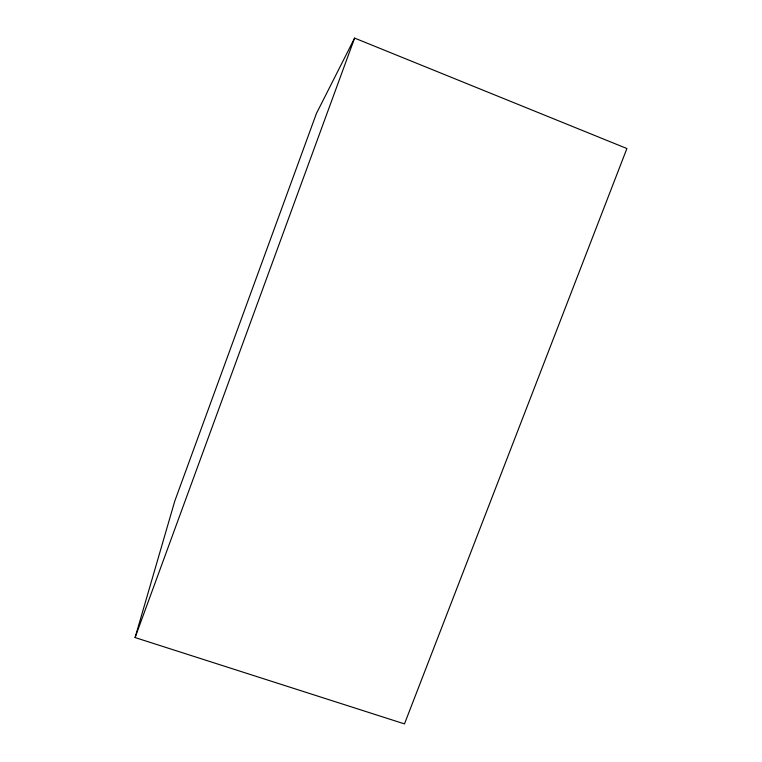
<?xml version="1.0" encoding="UTF-8"?>
<svg xmlns="http://www.w3.org/2000/svg" width="762" height="762" viewBox="0 0 762 762"><rect width="100%" height="100%" fill="white"/><g stroke="black" fill="none" stroke-linecap="round" stroke-linejoin="round"><path stroke-width="1.14" d="M135.093 637.565L174.803 501.005L316.449 113.433L354.606 38.1L626.907 148.533L404.479 723.9L135.093 637.565L354.606 38.1"/></g></svg>
